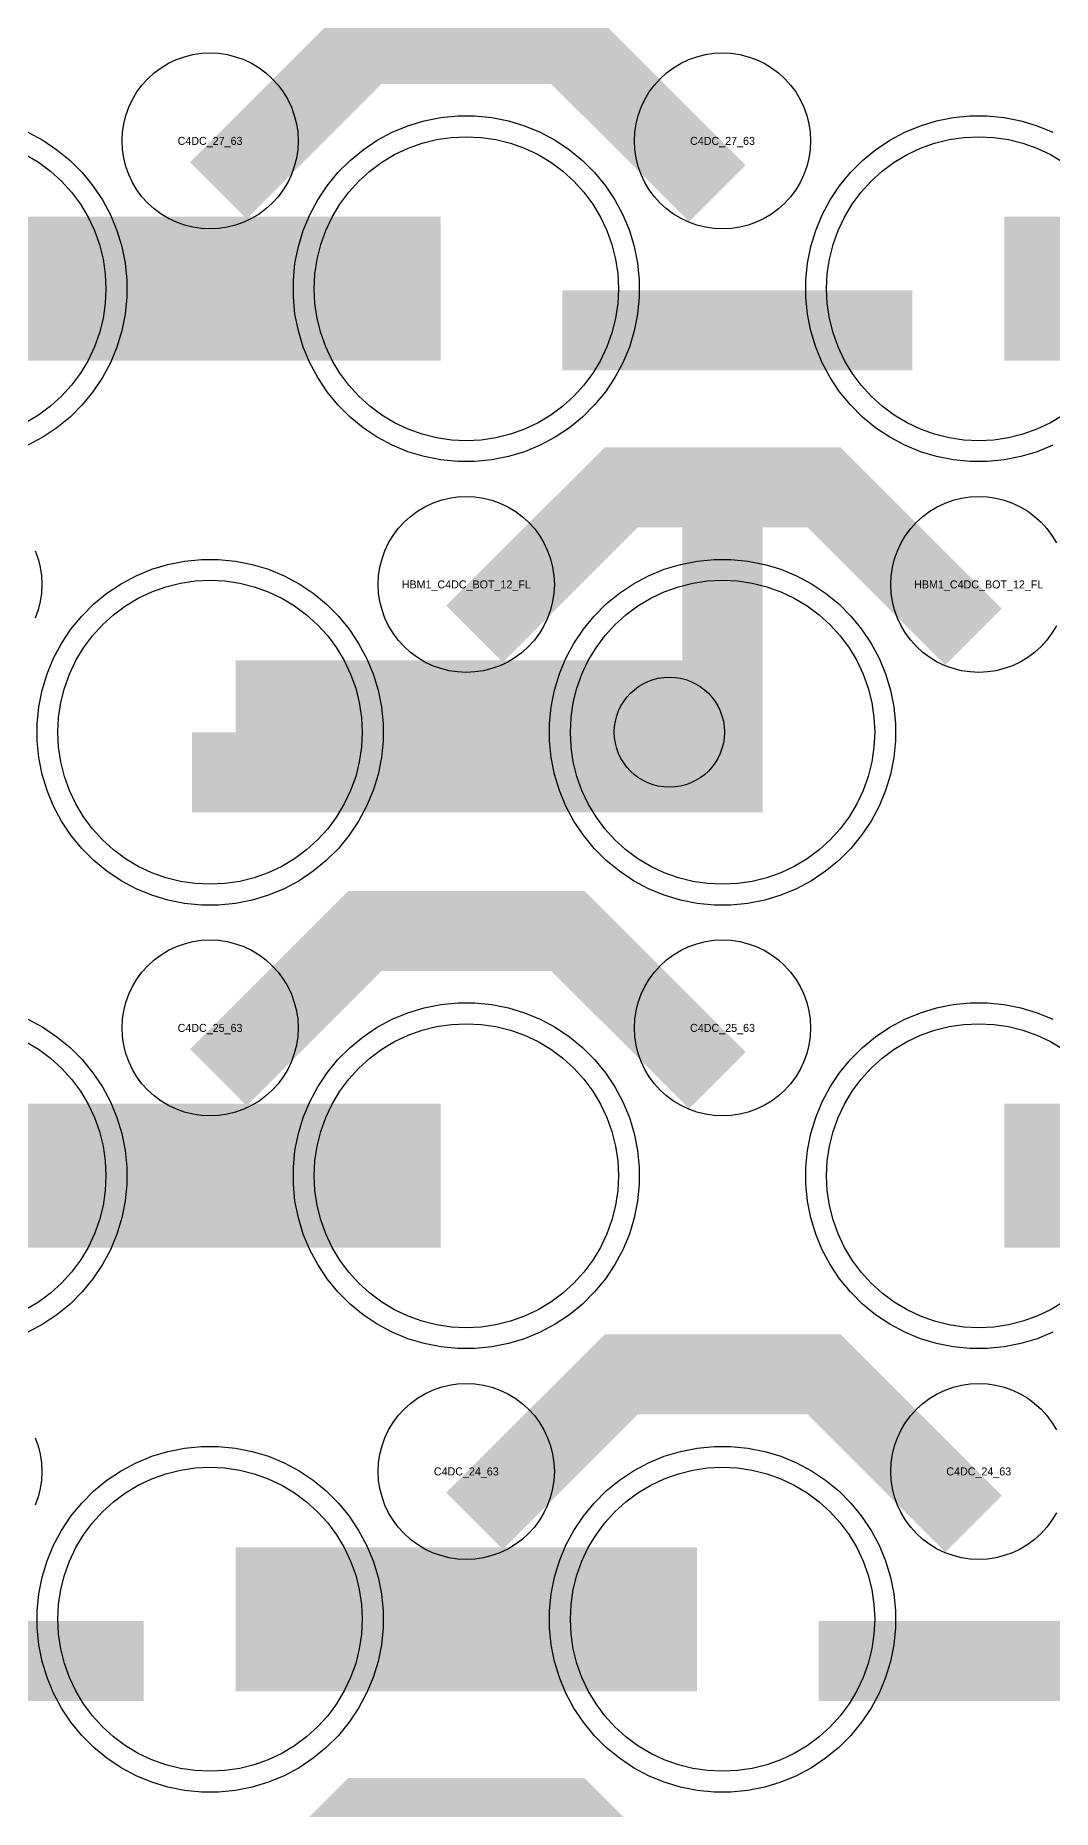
# Model space of a CAD drawing. Extents: x -11880 to 11880, y -14992 to 14992.
# Drawn here: x 8106 to 8423, y -11573 to -11019 of the extents above; entities that cross this region are included whole.
import ezdxf
from ezdxf.enums import TextEntityAlignment as Align

# ---------------------------------------------------------------- set-up
doc = ezdxf.new("R2010")
doc.units = 0
doc.header["$MEASUREMENT"] = 0
for name, color, linetype in [('GDS_775_DT_237', 138, 'CONTINUOUS'), ('RDL1_FS', 34, 'CONTINUOUS'), ('RDL_BS', 160, 'CONTINUOUS')]:
    doc.layers.add(name, color=color, linetype=linetype)

msp = doc.modelspace()

# ---------------------------------------------------------------- linework, layer by layer
at = {"layer": 'RDL1_FS', "color": 241, "true_color": 0xf7abae}
for points in [[(8240, -11145.844), (8235.343, -11145.615), (8230.732, -11144.931), (8226.209, -11143.799), (8221.819, -11142.227), (8217.605, -11140.235), (8213.605, -11137.837), (8209.86, -11135.059), (8206.406, -11131.929), (8203.276, -11128.475), (8200.498, -11124.73), (8198.1, -11120.73), (8196.108, -11116.516), (8194.536, -11112.126), (8193.404, -11107.603), (8192.72, -11102.992), (8192.491, -11098.335), (8192.72, -11093.678), (8193.404, -11089.067), (8194.536, -11084.544), (8196.108, -11080.154), (8198.1, -11075.94), (8200.498, -11071.94), (8203.276, -11068.195), (8206.406, -11064.741), (8209.86, -11061.611), (8213.605, -11058.833), (8217.605, -11056.435), (8221.819, -11054.443), (8226.209, -11052.871), (8230.732, -11051.739), (8235.343, -11051.055), (8240, -11050.826), (8244.657, -11051.055), (8249.268, -11051.739), (8253.791, -11052.871), (8258.181, -11054.443), (8262.395, -11056.435), (8266.395, -11058.833), (8270.14, -11061.611), (8273.594, -11064.741), (8276.724, -11068.195), (8279.502, -11071.94), (8281.9, -11075.94), (8283.892, -11080.154), (8285.464, -11084.544), (8286.596, -11089.067), (8287.28, -11093.678), (8287.509, -11098.335), (8287.28, -11102.992), (8286.596, -11107.603), (8285.464, -11112.126), (8283.892, -11116.516), (8281.9, -11120.73), (8279.502, -11124.73), (8276.724, -11128.475), (8273.594, -11131.929), (8270.14, -11135.059), (8266.395, -11137.837), (8262.395, -11140.235), (8258.181, -11142.227), (8253.791, -11143.799), (8249.268, -11144.931), (8244.657, -11145.615)], [(8160, -11561.534), (8155.343, -11561.305), (8150.732, -11560.621), (8146.209, -11559.489), (8141.819, -11557.917), (8137.605, -11555.925), (8133.605, -11553.527), (8129.86, -11550.749), (8126.406, -11547.619), (8123.276, -11544.165), (8120.498, -11540.42), (8118.1, -11536.42), (8116.108, -11532.206), (8114.536, -11527.816), (8113.404, -11523.293), (8112.72, -11518.682), (8112.491, -11514.025), (8112.72, -11509.368), (8113.404, -11504.757), (8114.536, -11500.234), (8116.108, -11495.844), (8118.1, -11491.63), (8120.498, -11487.63), (8123.276, -11483.885), (8126.406, -11480.431), (8129.86, -11477.301), (8133.605, -11474.523), (8137.605, -11472.125), (8141.819, -11470.133), (8146.209, -11468.561), (8150.732, -11467.429), (8155.343, -11466.745), (8160, -11466.516), (8164.657, -11466.745), (8169.268, -11467.429), (8173.791, -11468.561), (8178.181, -11470.133), (8182.395, -11472.125), (8186.395, -11474.523), (8190.14, -11477.301), (8193.594, -11480.431), (8196.724, -11483.885), (8199.502, -11487.63), (8201.9, -11491.63), (8203.892, -11495.844), (8205.464, -11500.234), (8206.596, -11504.757), (8207.28, -11509.368), (8207.509, -11514.025), (8207.28, -11518.682), (8206.596, -11523.293), (8205.464, -11527.816), (8203.892, -11532.206), (8201.9, -11536.42), (8199.502, -11540.42), (8196.724, -11544.165), (8193.594, -11547.619), (8190.14, -11550.749), (8186.395, -11553.527), (8182.395, -11555.925), (8178.181, -11557.917), (8173.791, -11559.489), (8169.268, -11560.621), (8164.657, -11561.305)], [(8320, -11561.534), (8315.343, -11561.305), (8310.732, -11560.621), (8306.209, -11559.489), (8301.819, -11557.917), (8297.605, -11555.925), (8293.605, -11553.527), (8289.86, -11550.749), (8286.406, -11547.619), (8283.276, -11544.165), (8280.498, -11540.42), (8278.1, -11536.42), (8276.108, -11532.206), (8274.536, -11527.816), (8273.404, -11523.293), (8272.72, -11518.682), (8272.491, -11514.025), (8272.72, -11509.368), (8273.404, -11504.757), (8274.536, -11500.234), (8276.108, -11495.844), (8278.1, -11491.63), (8280.498, -11487.63), (8283.276, -11483.885), (8286.406, -11480.431), (8289.86, -11477.301), (8293.605, -11474.523), (8297.605, -11472.125), (8301.819, -11470.133), (8306.209, -11468.561), (8310.732, -11467.429), (8315.343, -11466.745), (8320, -11466.516), (8324.657, -11466.745), (8329.268, -11467.429), (8333.791, -11468.561), (8338.181, -11470.133), (8342.395, -11472.125), (8346.395, -11474.523), (8350.14, -11477.301), (8353.594, -11480.431), (8356.724, -11483.885), (8359.502, -11487.63), (8361.9, -11491.63), (8363.892, -11495.844), (8365.464, -11500.234), (8366.596, -11504.757), (8367.28, -11509.368), (8367.509, -11514.025), (8367.28, -11518.682), (8366.596, -11523.293), (8365.464, -11527.816), (8363.892, -11532.206), (8361.9, -11536.42), (8359.502, -11540.42), (8356.724, -11544.165), (8353.594, -11547.619), (8350.14, -11550.749), (8346.395, -11553.527), (8342.395, -11555.925), (8338.181, -11557.917), (8333.791, -11559.489), (8329.268, -11560.621), (8324.657, -11561.305)]]:
    msp.add_lwpolyline(points, close=True, dxfattribs=at)
for points in [[(8426.395, -11137.837), (8422.395, -11140.235), (8418.181, -11142.227), (8413.791, -11143.799), (8409.268, -11144.931), (8404.657, -11145.615), (8400, -11145.844), (8395.343, -11145.615), (8390.732, -11144.931), (8386.209, -11143.799), (8381.819, -11142.227), (8377.605, -11140.235), (8373.605, -11137.837), (8369.86, -11135.059), (8366.406, -11131.929), (8363.276, -11128.475), (8360.498, -11124.73), (8358.1, -11120.73), (8356.108, -11116.516), (8354.536, -11112.126), (8353.404, -11107.603), (8352.72, -11102.992), (8352.491, -11098.335), (8352.72, -11093.678), (8353.404, -11089.067), (8354.536, -11084.544), (8356.108, -11080.154), (8358.1, -11075.94), (8360.498, -11071.94), (8363.276, -11068.195), (8366.406, -11064.741), (8369.86, -11061.611), (8373.605, -11058.833), (8377.605, -11056.435), (8381.819, -11054.443), (8386.209, -11052.871), (8390.732, -11051.739), (8395.343, -11051.055), (8400, -11050.826), (8404.657, -11051.055), (8409.268, -11051.739), (8413.791, -11052.871), (8418.181, -11054.443), (8422.395, -11056.435), (8426.395, -11058.833)], [(8102.395, -11056.435), (8106.395, -11058.833), (8110.14, -11061.611), (8113.594, -11064.741), (8116.724, -11068.195), (8119.502, -11071.94), (8121.9, -11075.94), (8123.892, -11080.154), (8125.464, -11084.544), (8126.596, -11089.067), (8127.28, -11093.678), (8127.509, -11098.335), (8127.28, -11102.992), (8126.596, -11107.603), (8125.464, -11112.126), (8123.892, -11116.516), (8121.9, -11120.73), (8119.502, -11124.73), (8116.724, -11128.475), (8113.594, -11131.929), (8110.14, -11135.059), (8106.395, -11137.837), (8102.395, -11140.235)], [(8426.395, -11414.962), (8422.395, -11417.36), (8418.181, -11419.352), (8413.791, -11420.924), (8409.268, -11422.056), (8404.657, -11422.74), (8400, -11422.969), (8395.343, -11422.74), (8390.732, -11422.056), (8386.209, -11420.924), (8381.819, -11419.352), (8377.605, -11417.36), (8373.605, -11414.962), (8369.86, -11412.184), (8366.406, -11409.054), (8363.276, -11405.6), (8360.498, -11401.855), (8358.1, -11397.855), (8356.108, -11393.641), (8354.536, -11389.251), (8353.404, -11384.728), (8352.72, -11380.117), (8352.491, -11375.46), (8352.72, -11370.803), (8353.404, -11366.192), (8354.536, -11361.669), (8356.108, -11357.279), (8358.1, -11353.065), (8360.498, -11349.065), (8363.276, -11345.32), (8366.406, -11341.866), (8369.86, -11338.736), (8373.605, -11335.958), (8377.605, -11333.56), (8381.819, -11331.568), (8386.209, -11329.996), (8390.732, -11328.864), (8395.343, -11328.18), (8400, -11327.951), (8404.657, -11328.18), (8409.268, -11328.864), (8413.791, -11329.996), (8418.181, -11331.568), (8422.395, -11333.56), (8426.395, -11335.958)]]:
    msp.add_lwpolyline(points, dxfattribs=at)
for points in [[(8088.002, -11098.335, 45, 45, 0), (8160.002, -11098.335, 45, 45, 0)], [(8160.002, -11098.335, 45, 45, 0), (8232.002, -11098.335, 45, 45, 0)], [(8408.002, -11098.335, 45, 45, 0), (8480.002, -11098.335, 45, 45, 0)], [(8408.002, -11375.46, 45, 45, 0), (8480.002, -11375.46, 45, 45, 0)], [(8168.002, -11514.025, 45, 45, 0), (8240.002, -11514.025, 45, 45, 0)], [(8240.002, -11514.025, 45, 45, 0), (8312.002, -11514.025, 45, 45, 0)]]:
    msp.add_lwpolyline(points, format="xyseb", dxfattribs=at)
at = {"layer": 'RDL1_FS'}
for points in [[(8160, -11284.409), (8155.343, -11284.18), (8150.732, -11283.496), (8146.209, -11282.364), (8141.819, -11280.792), (8137.605, -11278.8), (8133.605, -11276.402), (8129.86, -11273.624), (8126.406, -11270.494), (8123.276, -11267.04), (8120.498, -11263.295), (8118.1, -11259.295), (8116.108, -11255.081), (8114.536, -11250.691), (8113.404, -11246.168), (8112.72, -11241.557), (8112.491, -11236.9), (8112.72, -11232.243), (8113.404, -11227.632), (8114.536, -11223.109), (8116.108, -11218.719), (8118.1, -11214.505), (8120.498, -11210.505), (8123.276, -11206.76), (8126.406, -11203.306), (8129.86, -11200.176), (8133.605, -11197.398), (8137.605, -11195), (8141.819, -11193.008), (8146.209, -11191.436), (8150.732, -11190.304), (8155.343, -11189.62), (8160, -11189.391), (8164.657, -11189.62), (8169.268, -11190.304), (8173.791, -11191.436), (8178.181, -11193.008), (8182.395, -11195), (8186.395, -11197.398), (8190.14, -11200.176), (8193.594, -11203.306), (8196.724, -11206.76), (8199.502, -11210.505), (8201.9, -11214.505), (8203.892, -11218.719), (8205.464, -11223.109), (8206.596, -11227.632), (8207.28, -11232.243), (8207.509, -11236.9), (8207.28, -11241.557), (8206.596, -11246.168), (8205.464, -11250.691), (8203.892, -11255.081), (8201.9, -11259.295), (8199.502, -11263.295), (8196.724, -11267.04), (8193.594, -11270.494), (8190.14, -11273.624), (8186.395, -11276.402), (8182.395, -11278.8), (8178.181, -11280.792), (8173.791, -11282.364), (8169.268, -11283.496), (8164.657, -11284.18)], [(8320, -11284.409), (8315.343, -11284.18), (8310.732, -11283.496), (8306.209, -11282.364), (8301.819, -11280.792), (8297.605, -11278.8), (8293.605, -11276.402), (8289.86, -11273.624), (8286.406, -11270.494), (8283.276, -11267.04), (8280.498, -11263.295), (8278.1, -11259.295), (8276.108, -11255.081), (8274.536, -11250.691), (8273.404, -11246.168), (8272.72, -11241.557), (8272.491, -11236.9), (8272.72, -11232.243), (8273.404, -11227.632), (8274.536, -11223.109), (8276.108, -11218.719), (8278.1, -11214.505), (8280.498, -11210.505), (8283.276, -11206.76), (8286.406, -11203.306), (8289.86, -11200.176), (8293.605, -11197.398), (8297.605, -11195), (8301.819, -11193.008), (8306.209, -11191.436), (8310.732, -11190.304), (8315.343, -11189.62), (8320, -11189.391), (8324.657, -11189.62), (8329.268, -11190.304), (8333.791, -11191.436), (8338.181, -11193.008), (8342.395, -11195), (8346.395, -11197.398), (8350.14, -11200.176), (8353.594, -11203.306), (8356.724, -11206.76), (8359.502, -11210.505), (8361.9, -11214.505), (8363.892, -11218.719), (8365.464, -11223.109), (8366.596, -11227.632), (8367.28, -11232.243), (8367.509, -11236.9), (8367.28, -11241.557), (8366.596, -11246.168), (8365.464, -11250.691), (8363.892, -11255.081), (8361.9, -11259.295), (8359.502, -11263.295), (8356.724, -11267.04), (8353.594, -11270.494), (8350.14, -11273.624), (8346.395, -11276.402), (8342.395, -11278.8), (8338.181, -11280.792), (8333.791, -11282.364), (8329.268, -11283.496), (8324.657, -11284.18)], [(8240, -11422.969), (8235.343, -11422.74), (8230.732, -11422.056), (8226.209, -11420.924), (8221.819, -11419.352), (8217.605, -11417.36), (8213.605, -11414.962), (8209.86, -11412.184), (8206.406, -11409.054), (8203.276, -11405.6), (8200.498, -11401.855), (8198.1, -11397.855), (8196.108, -11393.641), (8194.536, -11389.251), (8193.404, -11384.728), (8192.72, -11380.117), (8192.491, -11375.46), (8192.72, -11370.803), (8193.404, -11366.192), (8194.536, -11361.669), (8196.108, -11357.279), (8198.1, -11353.065), (8200.498, -11349.065), (8203.276, -11345.32), (8206.406, -11341.866), (8209.86, -11338.736), (8213.605, -11335.958), (8217.605, -11333.56), (8221.819, -11331.568), (8226.209, -11329.996), (8230.732, -11328.864), (8235.343, -11328.18), (8240, -11327.951), (8244.657, -11328.18), (8249.268, -11328.864), (8253.791, -11329.996), (8258.181, -11331.568), (8262.395, -11333.56), (8266.395, -11335.958), (8270.14, -11338.736), (8273.594, -11341.866), (8276.724, -11345.32), (8279.502, -11349.065), (8281.9, -11353.065), (8283.892, -11357.279), (8285.464, -11361.669), (8286.596, -11366.192), (8287.28, -11370.803), (8287.509, -11375.46), (8287.28, -11380.117), (8286.596, -11384.728), (8285.464, -11389.251), (8283.892, -11393.641), (8281.9, -11397.855), (8279.502, -11401.855), (8276.724, -11405.6), (8273.594, -11409.054), (8270.14, -11412.184), (8266.395, -11414.962), (8262.395, -11417.36), (8258.181, -11419.352), (8253.791, -11420.924), (8249.268, -11422.056), (8244.657, -11422.74)]]:
    msp.add_lwpolyline(points, close=True, dxfattribs=at)
for points in [[(8168.002, -11236.9, 45, 45, 0), (8240.002, -11236.9, 45, 45, 0)], [(8240.002, -11236.9, 45, 45, 0), (8312.002, -11236.9, 45, 45, 0)], [(8088.002, -11375.46, 45, 45, 0), (8160.002, -11375.46, 45, 45, 0)], [(8160.002, -11375.46, 45, 45, 0), (8232.002, -11375.46, 45, 45, 0)]]:
    msp.add_lwpolyline(points, format="xyseb", dxfattribs=at)
msp.add_lwpolyline([(8102.395, -11333.56), (8106.395, -11335.958), (8110.14, -11338.736), (8113.594, -11341.866), (8116.724, -11345.32), (8119.502, -11349.065), (8121.9, -11353.065), (8123.892, -11357.279), (8125.464, -11361.669), (8126.596, -11366.192), (8127.28, -11370.803), (8127.509, -11375.46), (8127.28, -11380.117), (8126.596, -11384.728), (8125.464, -11389.251), (8123.892, -11393.641), (8121.9, -11397.855), (8119.502, -11401.855), (8116.724, -11405.6), (8113.594, -11409.054), (8110.14, -11412.184), (8106.395, -11414.962), (8102.395, -11417.36)], dxfattribs=at)
msp.add_circle((8303.409, -11236.883), 17.2, dxfattribs=at)
at = {"layer": 'RDL_BS'}
for points in [[(8162.562, -11067.649, 25, 25, 0), (8208.377, -11021.834, 25, 25, 0), (8241.93, -11021.834, 25, 25, 0)], [(8318.401, -11068.548, 25, 25, 0), (8271.687, -11021.834, 25, 25, 0), (8241.929, -11021.834, 25, 25, 0)], [(8320, -11261.9, 25, 25, 0), (8320, -11147.899, 25, 25, 0)], [(8242.562, -11206.214, 25, 25, 0), (8288.377, -11160.399, 25, 25, 0), (8321.93, -11160.399, 25, 25, 0)], [(8398.401, -11207.113, 25, 25, 0), (8351.687, -11160.399, 25, 25, 0), (8321.929, -11160.399, 25, 25, 0)], [(8154.397, -11249.4, 25, 25, 0), (8332.5, -11249.4, 25, 25, 0)], [(8162.562, -11344.774, 25, 25, 0), (8208.377, -11298.959, 25, 25, 0), (8241.93, -11298.959, 25, 25, 0)], [(8318.401, -11345.673, 25, 25, 0), (8271.687, -11298.959, 25, 25, 0), (8241.929, -11298.959, 25, 25, 0)], [(8242.562, -11483.339, 25, 25, 0), (8288.377, -11437.524, 25, 25, 0), (8321.93, -11437.524, 25, 25, 0)], [(8398.401, -11484.238, 25, 25, 0), (8351.687, -11437.524, 25, 25, 0), (8321.929, -11437.524, 25, 25, 0)], [(8162.562, -11621.904, 25, 25, 0), (8208.377, -11576.089, 25, 25, 0), (8241.93, -11576.089, 25, 25, 0)], [(8318.401, -11622.803, 25, 25, 0), (8271.687, -11576.089, 25, 25, 0), (8241.929, -11576.089, 25, 25, 0)]]:
    msp.add_lwpolyline(points, format="xyseb", dxfattribs=at)
for points in [[(8160, -11079.641), (8157.307, -11079.509), (8154.635, -11079.113), (8152.016, -11078.456), (8149.481, -11077.549), (8147.044, -11076.397), (8144.72, -11075.004), (8142.557, -11073.401), (8140.558, -11071.589), (8138.746, -11069.59), (8137.143, -11067.427), (8135.75, -11065.103), (8134.598, -11062.666), (8133.691, -11060.131), (8133.034, -11057.512), (8132.638, -11054.84), (8132.506, -11052.147), (8132.638, -11049.454), (8133.034, -11046.782), (8133.691, -11044.163), (8134.598, -11041.628), (8135.75, -11039.191), (8137.143, -11036.867), (8138.746, -11034.704), (8140.558, -11032.705), (8142.557, -11030.893), (8144.72, -11029.29), (8147.044, -11027.897), (8149.481, -11026.745), (8152.016, -11025.838), (8154.635, -11025.181), (8157.307, -11024.785), (8160, -11024.653), (8162.693, -11024.785), (8165.365, -11025.181), (8167.984, -11025.838), (8170.519, -11026.745), (8172.956, -11027.897), (8175.28, -11029.29), (8177.443, -11030.893), (8179.442, -11032.705), (8181.254, -11034.704), (8182.857, -11036.867), (8184.25, -11039.191), (8185.402, -11041.628), (8186.309, -11044.163), (8186.966, -11046.782), (8187.362, -11049.454), (8187.494, -11052.147), (8187.362, -11054.84), (8186.966, -11057.512), (8186.309, -11060.131), (8185.402, -11062.666), (8184.25, -11065.103), (8182.857, -11067.427), (8181.254, -11069.59), (8179.442, -11071.589), (8177.443, -11073.401), (8175.28, -11075.004), (8172.956, -11076.397), (8170.519, -11077.549), (8167.984, -11078.456), (8165.365, -11079.113), (8162.693, -11079.509)], [(8320, -11079.641), (8317.307, -11079.509), (8314.635, -11079.113), (8312.016, -11078.456), (8309.481, -11077.549), (8307.044, -11076.397), (8304.72, -11075.004), (8302.557, -11073.401), (8300.558, -11071.589), (8298.746, -11069.59), (8297.143, -11067.427), (8295.75, -11065.103), (8294.598, -11062.666), (8293.691, -11060.131), (8293.034, -11057.512), (8292.638, -11054.84), (8292.506, -11052.147), (8292.638, -11049.454), (8293.034, -11046.782), (8293.691, -11044.163), (8294.598, -11041.628), (8295.75, -11039.191), (8297.143, -11036.867), (8298.746, -11034.704), (8300.558, -11032.705), (8302.557, -11030.893), (8304.72, -11029.29), (8307.044, -11027.897), (8309.481, -11026.745), (8312.016, -11025.838), (8314.635, -11025.181), (8317.307, -11024.785), (8320, -11024.653), (8322.693, -11024.785), (8325.365, -11025.181), (8327.984, -11025.838), (8330.519, -11026.745), (8332.956, -11027.897), (8335.28, -11029.29), (8337.443, -11030.893), (8339.442, -11032.705), (8341.254, -11034.704), (8342.857, -11036.867), (8344.25, -11039.191), (8345.402, -11041.628), (8346.309, -11044.163), (8346.966, -11046.782), (8347.362, -11049.454), (8347.494, -11052.147), (8347.362, -11054.84), (8346.966, -11057.512), (8346.309, -11060.131), (8345.402, -11062.666), (8344.25, -11065.103), (8342.857, -11067.427), (8341.254, -11069.59), (8339.442, -11071.589), (8337.443, -11073.401), (8335.28, -11075.004), (8332.956, -11076.397), (8330.519, -11077.549), (8327.984, -11078.456), (8325.365, -11079.113), (8322.693, -11079.509)], [(8240, -11218.206), (8237.307, -11218.074), (8234.635, -11217.678), (8232.016, -11217.021), (8229.481, -11216.114), (8227.044, -11214.962), (8224.72, -11213.569), (8222.557, -11211.966), (8220.558, -11210.154), (8218.746, -11208.155), (8217.143, -11205.992), (8215.75, -11203.668), (8214.598, -11201.231), (8213.691, -11198.696), (8213.034, -11196.077), (8212.638, -11193.405), (8212.506, -11190.712), (8212.638, -11188.019), (8213.034, -11185.347), (8213.691, -11182.728), (8214.598, -11180.193), (8215.75, -11177.756), (8217.143, -11175.432), (8218.746, -11173.269), (8220.558, -11171.27), (8222.557, -11169.458), (8224.72, -11167.855), (8227.044, -11166.462), (8229.481, -11165.31), (8232.016, -11164.403), (8234.635, -11163.746), (8237.307, -11163.35), (8240, -11163.218), (8242.693, -11163.35), (8245.365, -11163.746), (8247.984, -11164.403), (8250.519, -11165.31), (8252.956, -11166.462), (8255.28, -11167.855), (8257.443, -11169.458), (8259.442, -11171.27), (8261.254, -11173.269), (8262.857, -11175.432), (8264.25, -11177.756), (8265.402, -11180.193), (8266.309, -11182.728), (8266.966, -11185.347), (8267.362, -11188.019), (8267.494, -11190.712), (8267.362, -11193.405), (8266.966, -11196.077), (8266.309, -11198.696), (8265.402, -11201.231), (8264.25, -11203.668), (8262.857, -11205.992), (8261.254, -11208.155), (8259.442, -11210.154), (8257.443, -11211.966), (8255.28, -11213.569), (8252.956, -11214.962), (8250.519, -11216.114), (8247.984, -11217.021), (8245.365, -11217.678), (8242.693, -11218.074)], [(8157.356, -11290.9), (8152.062, -11290.383), (8146.835, -11289.337), (8141.795, -11287.806), (8136.885, -11285.775), (8132.223, -11283.283), (8127.809, -11280.336), (8123.708, -11276.974), (8119.926, -11273.192), (8116.564, -11269.091), (8113.617, -11264.677), (8111.125, -11260.015), (8109.094, -11255.105), (8107.563, -11250.065), (8106.517, -11244.838), (8106, -11239.544), (8106, -11234.256), (8106.517, -11228.962), (8107.563, -11223.735), (8109.094, -11218.695), (8111.125, -11213.785), (8113.617, -11209.123), (8116.564, -11204.709), (8119.926, -11200.608), (8123.708, -11196.826), (8127.809, -11193.464), (8132.223, -11190.517), (8136.885, -11188.025), (8141.795, -11185.994), (8146.835, -11184.463), (8152.062, -11183.417), (8157.356, -11182.9), (8162.644, -11182.9), (8167.938, -11183.417), (8173.165, -11184.463), (8178.205, -11185.994), (8183.115, -11188.025), (8187.777, -11190.517), (8192.191, -11193.464), (8196.292, -11196.826), (8200.074, -11200.608), (8203.436, -11204.709), (8206.383, -11209.123), (8208.875, -11213.785), (8210.906, -11218.695), (8212.437, -11223.735), (8213.483, -11228.962), (8214, -11234.256), (8214, -11239.544), (8213.483, -11244.838), (8212.437, -11250.065), (8210.906, -11255.105), (8208.875, -11260.015), (8206.383, -11264.677), (8203.436, -11269.091), (8200.074, -11273.192), (8196.292, -11276.974), (8192.191, -11280.336), (8187.777, -11283.283), (8183.115, -11285.775), (8178.205, -11287.806), (8173.165, -11289.337), (8167.938, -11290.383), (8162.644, -11290.9)], [(8317.356, -11290.9), (8312.062, -11290.383), (8306.835, -11289.337), (8301.795, -11287.806), (8296.885, -11285.775), (8292.223, -11283.283), (8287.809, -11280.336), (8283.708, -11276.974), (8279.926, -11273.192), (8276.564, -11269.091), (8273.617, -11264.677), (8271.125, -11260.015), (8269.094, -11255.105), (8267.563, -11250.065), (8266.517, -11244.838), (8266, -11239.544), (8266, -11234.256), (8266.517, -11228.962), (8267.563, -11223.735), (8269.094, -11218.695), (8271.125, -11213.785), (8273.617, -11209.123), (8276.564, -11204.709), (8279.926, -11200.608), (8283.708, -11196.826), (8287.809, -11193.464), (8292.223, -11190.517), (8296.885, -11188.025), (8301.795, -11185.994), (8306.835, -11184.463), (8312.062, -11183.417), (8317.356, -11182.9), (8322.644, -11182.9), (8327.938, -11183.417), (8333.165, -11184.463), (8338.205, -11185.994), (8343.115, -11188.025), (8347.777, -11190.517), (8352.191, -11193.464), (8356.292, -11196.826), (8360.074, -11200.608), (8363.436, -11204.709), (8366.383, -11209.123), (8368.875, -11213.785), (8370.906, -11218.695), (8372.437, -11223.735), (8373.483, -11228.962), (8374, -11234.256), (8374, -11239.544), (8373.483, -11244.838), (8372.437, -11250.065), (8370.906, -11255.105), (8368.875, -11260.015), (8366.383, -11264.677), (8363.436, -11269.091), (8360.074, -11273.192), (8356.292, -11276.974), (8352.191, -11280.336), (8347.777, -11283.283), (8343.115, -11285.775), (8338.205, -11287.806), (8333.165, -11289.337), (8327.938, -11290.383), (8322.644, -11290.9)], [(8160, -11356.766), (8157.307, -11356.634), (8154.635, -11356.238), (8152.016, -11355.581), (8149.481, -11354.674), (8147.044, -11353.522), (8144.72, -11352.129), (8142.557, -11350.526), (8140.558, -11348.714), (8138.746, -11346.715), (8137.143, -11344.552), (8135.75, -11342.228), (8134.598, -11339.791), (8133.691, -11337.256), (8133.034, -11334.637), (8132.638, -11331.965), (8132.506, -11329.272), (8132.638, -11326.579), (8133.034, -11323.907), (8133.691, -11321.288), (8134.598, -11318.753), (8135.75, -11316.316), (8137.143, -11313.992), (8138.746, -11311.829), (8140.558, -11309.83), (8142.557, -11308.018), (8144.72, -11306.415), (8147.044, -11305.022), (8149.481, -11303.87), (8152.016, -11302.963), (8154.635, -11302.306), (8157.307, -11301.91), (8160, -11301.778), (8162.693, -11301.91), (8165.365, -11302.306), (8167.984, -11302.963), (8170.519, -11303.87), (8172.956, -11305.022), (8175.28, -11306.415), (8177.443, -11308.018), (8179.442, -11309.83), (8181.254, -11311.829), (8182.857, -11313.992), (8184.25, -11316.316), (8185.402, -11318.753), (8186.309, -11321.288), (8186.966, -11323.907), (8187.362, -11326.579), (8187.494, -11329.272), (8187.362, -11331.965), (8186.966, -11334.637), (8186.309, -11337.256), (8185.402, -11339.791), (8184.25, -11342.228), (8182.857, -11344.552), (8181.254, -11346.715), (8179.442, -11348.714), (8177.443, -11350.526), (8175.28, -11352.129), (8172.956, -11353.522), (8170.519, -11354.674), (8167.984, -11355.581), (8165.365, -11356.238), (8162.693, -11356.634)], [(8320, -11356.766), (8317.307, -11356.634), (8314.635, -11356.238), (8312.016, -11355.581), (8309.481, -11354.674), (8307.044, -11353.522), (8304.72, -11352.129), (8302.557, -11350.526), (8300.558, -11348.714), (8298.746, -11346.715), (8297.143, -11344.552), (8295.75, -11342.228), (8294.598, -11339.791), (8293.691, -11337.256), (8293.034, -11334.637), (8292.638, -11331.965), (8292.506, -11329.272), (8292.638, -11326.579), (8293.034, -11323.907), (8293.691, -11321.288), (8294.598, -11318.753), (8295.75, -11316.316), (8297.143, -11313.992), (8298.746, -11311.829), (8300.558, -11309.83), (8302.557, -11308.018), (8304.72, -11306.415), (8307.044, -11305.022), (8309.481, -11303.87), (8312.016, -11302.963), (8314.635, -11302.306), (8317.307, -11301.91), (8320, -11301.778), (8322.693, -11301.91), (8325.365, -11302.306), (8327.984, -11302.963), (8330.519, -11303.87), (8332.956, -11305.022), (8335.28, -11306.415), (8337.443, -11308.018), (8339.442, -11309.83), (8341.254, -11311.829), (8342.857, -11313.992), (8344.25, -11316.316), (8345.402, -11318.753), (8346.309, -11321.288), (8346.966, -11323.907), (8347.362, -11326.579), (8347.494, -11329.272), (8347.362, -11331.965), (8346.966, -11334.637), (8346.309, -11337.256), (8345.402, -11339.791), (8344.25, -11342.228), (8342.857, -11344.552), (8341.254, -11346.715), (8339.442, -11348.714), (8337.443, -11350.526), (8335.28, -11352.129), (8332.956, -11353.522), (8330.519, -11354.674), (8327.984, -11355.581), (8325.365, -11356.238), (8322.693, -11356.634)], [(8237.356, -11429.46), (8232.062, -11428.943), (8226.835, -11427.897), (8221.795, -11426.366), (8216.885, -11424.335), (8212.223, -11421.843), (8207.809, -11418.896), (8203.708, -11415.534), (8199.926, -11411.752), (8196.564, -11407.651), (8193.617, -11403.237), (8191.125, -11398.575), (8189.094, -11393.665), (8187.563, -11388.625), (8186.517, -11383.398), (8186, -11378.104), (8186, -11372.816), (8186.517, -11367.522), (8187.563, -11362.295), (8189.094, -11357.255), (8191.125, -11352.345), (8193.617, -11347.683), (8196.564, -11343.269), (8199.926, -11339.168), (8203.708, -11335.386), (8207.809, -11332.024), (8212.223, -11329.077), (8216.885, -11326.585), (8221.795, -11324.554), (8226.835, -11323.023), (8232.062, -11321.977), (8237.356, -11321.46), (8242.644, -11321.46), (8247.938, -11321.977), (8253.165, -11323.023), (8258.205, -11324.554), (8263.115, -11326.585), (8267.777, -11329.077), (8272.191, -11332.024), (8276.292, -11335.386), (8280.074, -11339.168), (8283.436, -11343.269), (8286.383, -11347.683), (8288.875, -11352.345), (8290.906, -11357.255), (8292.437, -11362.295), (8293.483, -11367.522), (8294, -11372.816), (8294, -11378.104), (8293.483, -11383.398), (8292.437, -11388.625), (8290.906, -11393.665), (8288.875, -11398.575), (8286.383, -11403.237), (8283.436, -11407.651), (8280.074, -11411.752), (8276.292, -11415.534), (8272.191, -11418.896), (8267.777, -11421.843), (8263.115, -11424.335), (8258.205, -11426.366), (8253.165, -11427.897), (8247.938, -11428.943), (8242.644, -11429.46)], [(8240, -11495.331), (8237.307, -11495.199), (8234.635, -11494.803), (8232.016, -11494.146), (8229.481, -11493.239), (8227.044, -11492.087), (8224.72, -11490.694), (8222.557, -11489.091), (8220.558, -11487.279), (8218.746, -11485.28), (8217.143, -11483.117), (8215.75, -11480.793), (8214.598, -11478.356), (8213.691, -11475.821), (8213.034, -11473.202), (8212.638, -11470.53), (8212.506, -11467.837), (8212.638, -11465.144), (8213.034, -11462.472), (8213.691, -11459.853), (8214.598, -11457.318), (8215.75, -11454.881), (8217.143, -11452.557), (8218.746, -11450.394), (8220.558, -11448.395), (8222.557, -11446.583), (8224.72, -11444.98), (8227.044, -11443.587), (8229.481, -11442.435), (8232.016, -11441.528), (8234.635, -11440.871), (8237.307, -11440.475), (8240, -11440.343), (8242.693, -11440.475), (8245.365, -11440.871), (8247.984, -11441.528), (8250.519, -11442.435), (8252.956, -11443.587), (8255.28, -11444.98), (8257.443, -11446.583), (8259.442, -11448.395), (8261.254, -11450.394), (8262.857, -11452.557), (8264.25, -11454.881), (8265.402, -11457.318), (8266.309, -11459.853), (8266.966, -11462.472), (8267.362, -11465.144), (8267.494, -11467.837), (8267.362, -11470.53), (8266.966, -11473.202), (8266.309, -11475.821), (8265.402, -11478.356), (8264.25, -11480.793), (8262.857, -11483.117), (8261.254, -11485.28), (8259.442, -11487.279), (8257.443, -11489.091), (8255.28, -11490.694), (8252.956, -11492.087), (8250.519, -11493.239), (8247.984, -11494.146), (8245.365, -11494.803), (8242.693, -11495.199)]]:
    msp.add_lwpolyline(points, close=True, dxfattribs=at)
at = {"layer": 'RDL_BS', "color": 241, "true_color": 0xf7abae}
for points in [[(8237.356, -11152.335), (8232.062, -11151.818), (8226.835, -11150.772), (8221.795, -11149.241), (8216.885, -11147.21), (8212.223, -11144.718), (8207.809, -11141.771), (8203.708, -11138.409), (8199.926, -11134.627), (8196.564, -11130.526), (8193.617, -11126.112), (8191.125, -11121.45), (8189.094, -11116.54), (8187.563, -11111.5), (8186.517, -11106.273), (8186, -11100.979), (8186, -11095.691), (8186.517, -11090.397), (8187.563, -11085.17), (8189.094, -11080.13), (8191.125, -11075.22), (8193.617, -11070.558), (8196.564, -11066.144), (8199.926, -11062.043), (8203.708, -11058.261), (8207.809, -11054.899), (8212.223, -11051.952), (8216.885, -11049.46), (8221.795, -11047.429), (8226.835, -11045.898), (8232.062, -11044.852), (8237.356, -11044.335), (8242.644, -11044.335), (8247.938, -11044.852), (8253.165, -11045.898), (8258.205, -11047.429), (8263.115, -11049.46), (8267.777, -11051.952), (8272.191, -11054.899), (8276.292, -11058.261), (8280.074, -11062.043), (8283.436, -11066.144), (8286.383, -11070.558), (8288.875, -11075.22), (8290.906, -11080.13), (8292.437, -11085.17), (8293.483, -11090.397), (8294, -11095.691), (8294, -11100.979), (8293.483, -11106.273), (8292.437, -11111.5), (8290.906, -11116.54), (8288.875, -11121.45), (8286.383, -11126.112), (8283.436, -11130.526), (8280.074, -11134.627), (8276.292, -11138.409), (8272.191, -11141.771), (8267.777, -11144.718), (8263.115, -11147.21), (8258.205, -11149.241), (8253.165, -11150.772), (8247.938, -11151.818), (8242.644, -11152.335)], [(8157.356, -11568.025), (8152.062, -11567.508), (8146.835, -11566.462), (8141.795, -11564.931), (8136.885, -11562.9), (8132.223, -11560.408), (8127.809, -11557.461), (8123.708, -11554.099), (8119.926, -11550.317), (8116.564, -11546.216), (8113.617, -11541.802), (8111.125, -11537.14), (8109.094, -11532.23), (8107.563, -11527.19), (8106.517, -11521.963), (8106, -11516.669), (8106, -11511.381), (8106.517, -11506.087), (8107.563, -11500.86), (8109.094, -11495.82), (8111.125, -11490.91), (8113.617, -11486.248), (8116.564, -11481.834), (8119.926, -11477.733), (8123.708, -11473.951), (8127.809, -11470.589), (8132.223, -11467.642), (8136.885, -11465.15), (8141.795, -11463.119), (8146.835, -11461.588), (8152.062, -11460.542), (8157.356, -11460.025), (8162.644, -11460.025), (8167.938, -11460.542), (8173.165, -11461.588), (8178.205, -11463.119), (8183.115, -11465.15), (8187.777, -11467.642), (8192.191, -11470.589), (8196.292, -11473.951), (8200.074, -11477.733), (8203.436, -11481.834), (8206.383, -11486.248), (8208.875, -11490.91), (8210.906, -11495.82), (8212.437, -11500.86), (8213.483, -11506.087), (8214, -11511.381), (8214, -11516.669), (8213.483, -11521.963), (8212.437, -11527.19), (8210.906, -11532.23), (8208.875, -11537.14), (8206.383, -11541.802), (8203.436, -11546.216), (8200.074, -11550.317), (8196.292, -11554.099), (8192.191, -11557.461), (8187.777, -11560.408), (8183.115, -11562.9), (8178.205, -11564.931), (8173.165, -11566.462), (8167.938, -11567.508), (8162.644, -11568.025)], [(8317.356, -11568.025), (8312.062, -11567.508), (8306.835, -11566.462), (8301.795, -11564.931), (8296.885, -11562.9), (8292.223, -11560.408), (8287.809, -11557.461), (8283.708, -11554.099), (8279.926, -11550.317), (8276.564, -11546.216), (8273.617, -11541.802), (8271.125, -11537.14), (8269.094, -11532.23), (8267.563, -11527.19), (8266.517, -11521.963), (8266, -11516.669), (8266, -11511.381), (8266.517, -11506.087), (8267.563, -11500.86), (8269.094, -11495.82), (8271.125, -11490.91), (8273.617, -11486.248), (8276.564, -11481.834), (8279.926, -11477.733), (8283.708, -11473.951), (8287.809, -11470.589), (8292.223, -11467.642), (8296.885, -11465.15), (8301.795, -11463.119), (8306.835, -11461.588), (8312.062, -11460.542), (8317.356, -11460.025), (8322.644, -11460.025), (8327.938, -11460.542), (8333.165, -11461.588), (8338.205, -11463.119), (8343.115, -11465.15), (8347.777, -11467.642), (8352.191, -11470.589), (8356.292, -11473.951), (8360.074, -11477.733), (8363.436, -11481.834), (8366.383, -11486.248), (8368.875, -11490.91), (8370.906, -11495.82), (8372.437, -11500.86), (8373.483, -11506.087), (8374, -11511.381), (8374, -11516.669), (8373.483, -11521.963), (8372.437, -11527.19), (8370.906, -11532.23), (8368.875, -11537.14), (8366.383, -11541.802), (8363.436, -11546.216), (8360.074, -11550.317), (8356.292, -11554.099), (8352.191, -11557.461), (8347.777, -11560.408), (8343.115, -11562.9), (8338.205, -11564.931), (8333.165, -11566.462), (8327.938, -11567.508), (8322.644, -11568.025)]]:
    msp.add_lwpolyline(points, close=True, dxfattribs=at)
for points in [[(8423.115, -11147.21), (8418.205, -11149.241), (8413.165, -11150.772), (8407.938, -11151.818), (8402.644, -11152.335), (8397.356, -11152.335), (8392.062, -11151.818), (8386.835, -11150.772), (8381.795, -11149.241), (8376.885, -11147.21), (8372.223, -11144.718), (8367.809, -11141.771), (8363.708, -11138.409), (8359.926, -11134.627), (8356.564, -11130.526), (8353.617, -11126.112), (8351.125, -11121.45), (8349.094, -11116.54), (8347.563, -11111.5), (8346.517, -11106.273), (8346, -11100.979), (8346, -11095.691), (8346.517, -11090.397), (8347.563, -11085.17), (8349.094, -11080.13), (8351.125, -11075.22), (8353.617, -11070.558), (8356.564, -11066.144), (8359.926, -11062.043), (8363.708, -11058.261), (8367.809, -11054.899), (8372.223, -11051.952), (8376.885, -11049.46), (8381.795, -11047.429), (8386.835, -11045.898), (8392.062, -11044.852), (8397.356, -11044.335), (8402.644, -11044.335), (8407.938, -11044.852), (8413.165, -11045.898), (8418.205, -11047.429), (8423.115, -11049.46)], [(8103.115, -11049.46), (8107.777, -11051.952), (8112.191, -11054.899), (8116.292, -11058.261), (8120.074, -11062.043), (8123.436, -11066.144), (8126.383, -11070.558), (8128.875, -11075.22), (8130.906, -11080.13), (8132.437, -11085.17), (8133.483, -11090.397), (8134, -11095.691), (8134, -11100.979), (8133.483, -11106.273), (8132.437, -11111.5), (8130.906, -11116.54), (8128.875, -11121.45), (8126.383, -11126.112), (8123.436, -11130.526), (8120.074, -11134.627), (8116.292, -11138.409), (8112.191, -11141.771), (8107.777, -11144.718), (8103.115, -11147.21)], [(8423.115, -11424.335), (8418.205, -11426.366), (8413.165, -11427.897), (8407.938, -11428.943), (8402.644, -11429.46), (8397.356, -11429.46), (8392.062, -11428.943), (8386.835, -11427.897), (8381.795, -11426.366), (8376.885, -11424.335), (8372.223, -11421.843), (8367.809, -11418.896), (8363.708, -11415.534), (8359.926, -11411.752), (8356.564, -11407.651), (8353.617, -11403.237), (8351.125, -11398.575), (8349.094, -11393.665), (8347.563, -11388.625), (8346.517, -11383.398), (8346, -11378.104), (8346, -11372.816), (8346.517, -11367.522), (8347.563, -11362.295), (8349.094, -11357.255), (8351.125, -11352.345), (8353.617, -11347.683), (8356.564, -11343.269), (8359.926, -11339.168), (8363.708, -11335.386), (8367.809, -11332.024), (8372.223, -11329.077), (8376.885, -11326.585), (8381.795, -11324.554), (8386.835, -11323.023), (8392.062, -11321.977), (8397.356, -11321.46), (8402.644, -11321.46), (8407.938, -11321.977), (8413.165, -11323.023), (8418.205, -11324.554), (8423.115, -11326.585)]]:
    msp.add_lwpolyline(points, dxfattribs=at)
for points in [[(8270.016, -11111.348, 25, 25, 0), (8379.281, -11111.348, 25, 25, 0)], [(8030.016, -11527.038, 25, 25, 0), (8139.281, -11527.038, 25, 25, 0)], [(8350.016, -11527.038, 25, 25, 0), (8459.281, -11527.038, 25, 25, 0)]]:
    msp.add_lwpolyline(points, format="xyseb", dxfattribs=at)
at = {"layer": 'RDL_BS'}
for points in [[(8424.25, -11203.668), (8422.857, -11205.992), (8421.254, -11208.155), (8419.442, -11210.154), (8417.443, -11211.966), (8415.28, -11213.569), (8412.956, -11214.962), (8410.519, -11216.114), (8407.984, -11217.021), (8405.365, -11217.678), (8402.693, -11218.074), (8400, -11218.206), (8397.307, -11218.074), (8394.635, -11217.678), (8392.016, -11217.021), (8389.481, -11216.114), (8387.044, -11214.962), (8384.72, -11213.569), (8382.557, -11211.966), (8380.558, -11210.154), (8378.746, -11208.155), (8377.143, -11205.992), (8375.75, -11203.668), (8374.598, -11201.231), (8373.691, -11198.696), (8373.034, -11196.077), (8372.638, -11193.405), (8372.506, -11190.712), (8372.638, -11188.019), (8373.034, -11185.347), (8373.691, -11182.728), (8374.598, -11180.193), (8375.75, -11177.756), (8377.143, -11175.432), (8378.746, -11173.269), (8380.558, -11171.27), (8382.557, -11169.458), (8384.72, -11167.855), (8387.044, -11166.462), (8389.481, -11165.31), (8392.016, -11164.403), (8394.635, -11163.746), (8397.307, -11163.35), (8400, -11163.218), (8402.693, -11163.35), (8405.365, -11163.746), (8407.984, -11164.403), (8410.519, -11165.31), (8412.956, -11166.462), (8415.28, -11167.855), (8417.443, -11169.458), (8419.442, -11171.27), (8421.254, -11173.269), (8422.857, -11175.432), (8424.25, -11177.756)], [(8105.402, -11180.193), (8106.309, -11182.728), (8106.966, -11185.347), (8107.362, -11188.019), (8107.494, -11190.712), (8107.362, -11193.405), (8106.966, -11196.077), (8106.309, -11198.696), (8105.402, -11201.231)], [(8103.115, -11326.585), (8107.777, -11329.077), (8112.191, -11332.024), (8116.292, -11335.386), (8120.074, -11339.168), (8123.436, -11343.269), (8126.383, -11347.683), (8128.875, -11352.345), (8130.906, -11357.255), (8132.437, -11362.295), (8133.483, -11367.522), (8134, -11372.816), (8134, -11378.104), (8133.483, -11383.398), (8132.437, -11388.625), (8130.906, -11393.665), (8128.875, -11398.575), (8126.383, -11403.237), (8123.436, -11407.651), (8120.074, -11411.752), (8116.292, -11415.534), (8112.191, -11418.896), (8107.777, -11421.843), (8103.115, -11424.335)], [(8424.25, -11480.793), (8422.857, -11483.117), (8421.254, -11485.28), (8419.442, -11487.279), (8417.443, -11489.091), (8415.28, -11490.694), (8412.956, -11492.087), (8410.519, -11493.239), (8407.984, -11494.146), (8405.365, -11494.803), (8402.693, -11495.199), (8400, -11495.331), (8397.307, -11495.199), (8394.635, -11494.803), (8392.016, -11494.146), (8389.481, -11493.239), (8387.044, -11492.087), (8384.72, -11490.694), (8382.557, -11489.091), (8380.558, -11487.279), (8378.746, -11485.28), (8377.143, -11483.117), (8375.75, -11480.793), (8374.598, -11478.356), (8373.691, -11475.821), (8373.034, -11473.202), (8372.638, -11470.53), (8372.506, -11467.837), (8372.638, -11465.144), (8373.034, -11462.472), (8373.691, -11459.853), (8374.598, -11457.318), (8375.75, -11454.881), (8377.143, -11452.557), (8378.746, -11450.394), (8380.558, -11448.395), (8382.557, -11446.583), (8384.72, -11444.98), (8387.044, -11443.587), (8389.481, -11442.435), (8392.016, -11441.528), (8394.635, -11440.871), (8397.307, -11440.475), (8400, -11440.343), (8402.693, -11440.475), (8405.365, -11440.871), (8407.984, -11441.528), (8410.519, -11442.435), (8412.956, -11443.587), (8415.28, -11444.98), (8417.443, -11446.583), (8419.442, -11448.395), (8421.254, -11450.394), (8422.857, -11452.557), (8424.25, -11454.881)], [(8105.402, -11457.318), (8106.309, -11459.853), (8106.966, -11462.472), (8107.362, -11465.144), (8107.494, -11467.837), (8107.362, -11470.53), (8106.966, -11473.202), (8106.309, -11475.821), (8105.402, -11478.356)]]:
    msp.add_lwpolyline(points, dxfattribs=at)

# ---------------------------------------------------------------- texts
at = {"layer": 'GDS_775_DT_237'}
for s, p in [('C4DC_27_63', (8160, -11052.147)), ('C4DC_27_63', (8160, -11052.147)), ('C4DC_27_63', (8320, -11052.147)), ('C4DC_27_63', (8320, -11052.147)), ('HBM1_C4DC_BOT_12_FL', (8240, -11190.712)), ('HBM1_C4DC_BOT_12_FL', (8240, -11190.712)), ('HBM1_C4DC_BOT_12_FL', (8400, -11190.712)), ('HBM1_C4DC_BOT_12_FL', (8400, -11190.712)), ('C4DC_25_63', (8160, -11329.272)), ('C4DC_25_63', (8160, -11329.272)), ('C4DC_25_63', (8320, -11329.272)), ('C4DC_25_63', (8320, -11329.272)), ('C4DC_24_63', (8240, -11467.837)), ('C4DC_24_63', (8240, -11467.837)), ('C4DC_24_63', (8400, -11467.837)), ('C4DC_24_63', (8400, -11467.837))]:
    msp.add_text(s, height=2.5, dxfattribs=at).set_placement(p, align=Align.MIDDLE_CENTER)

doc.saveas('drawing.dxf')
